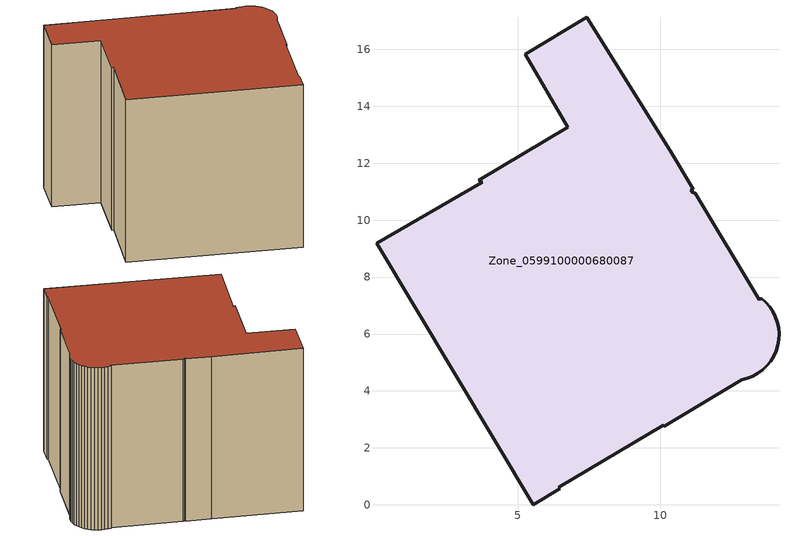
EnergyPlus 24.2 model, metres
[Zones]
Zone_0599100000680087
 floor ground (C_G): 13.7,7.12 13.84,6.97 13.95,6.79 14.04,6.61 14.11,6.42 14.15,6.22 14.17,6.01 14.15,5.81 14.12,5.61 14.06,5.41 13.97,5.22 13.87,5.05 13.74,4.89 13.59,4.75 13.43,4.62 13.25,4.52 13.06,4.44 12.86,4.39 10.13,2.75 10.1,2.8 6.43,0.62 6.47,0.56 5.53,0 0.03,9.2 3.74,11.33 3.62,11.4 6.75,13.26 5.25,15.83 7.42,17.13 10.34,12.43 11.15,11.08 11.07,11.04 11.11,10.98 11.23,10.95 13.47,7.21 13.55,7.26 z0
 wall outside (C_F): 13.06,4.44 13.25,4.52 13.43,4.62 13.59,4.75 13.74,4.89 13.87,5.05 13.97,5.22 14.06,5.41 14.12,5.61 14.15,5.81 14.17,6.01 14.15,6.22 14.11,6.42 14.04,6.61 13.95,6.79 13.84,6.97 13.7,7.12 13.55,7.26 13.47,7.21 11.23,10.95 11.11,10.98 11.07,11.04 11.15,11.08 10.34,12.43 7.42,17.13 5.25,15.83 6.75,13.26 3.62,11.4 3.74,11.33 0.03,9.2 5.53,0 6.47,0.56 6.43,0.62 10.1,2.8 10.13,2.75 12.86,4.39 13.06,4.44 z0:10.81
 roof outside (C_R): 13.7,7.12 13.55,7.26 13.47,7.21 11.23,10.95 11.11,10.98 11.07,11.04 11.15,11.08 10.34,12.43 7.42,17.13 5.25,15.83 6.75,13.26 3.62,11.4 3.74,11.33 0.03,9.2 5.53,0 6.47,0.56 6.43,0.62 10.1,2.8 10.13,2.75 12.86,4.39 13.06,4.44 13.25,4.52 13.43,4.62 13.59,4.75 13.74,4.89 13.87,5.05 13.97,5.22 14.06,5.41 14.12,5.61 14.15,5.81 14.17,6.01 14.15,6.22 14.11,6.42 14.04,6.61 13.95,6.79 13.84,6.97 z10.81
[BUILDING]
Pand.0599100000680087: North Axis=0; Terrain=City; Loads Convergence Tolerance Value=0.04; Temperature Convergence Tolerance Value=0.4; Solar Distribution=FullExterior; Maximum Number of Warmup Days=25; Minimum Number of Warmup Days=1
[Site:Location]
Rotterdam.The.Hague.AP_ZH_NLD Design_Conditions: Latitude=51.96; Longitude=4.45; Time Zone=1; Elevation=-4.5
[SITE:GROUNDTEMPERATURE:BUILDINGSURFACE]
18, 18, 18, 18, 18, 18, 18, 18, 18, 18, 18, 18
[MATERIAL] Thermal Absorptance=0.9; Solar Absorptance=0.7; Visible Absorptance=0.7
Name | Roughness | Thickness | Conductivity | Density | Specific Heat
G.TC.1946 | MediumSmooth | 0.15 | 1 | 540 | 1210
F.TC.1946 | Rough | 0.3 | 0.857143 | 1920 | 840
R.TC.1946 | MediumRough | 0.2 | 0.909091 | 1500 | 1000
[CONSTRUCTION]
C_G: G.TC.1946
C_F: F.TC.1946
C_R: R.TC.1946
[ZONE]
Zone_0599100000680087: Type=1; Multiplier=1; Ceiling Height=Autocalculate; Volume=Autocalculate; Floor Area=autocalculate; Part of Total Floor Area=Yes
[ZONEINFILTRATION:DESIGNFLOWRATE]
Infil_Zone_0599100000680087: Zone or ZoneList or Space or SpaceList=Zone_0599100000680087; Schedule=AlwaysOn; Design Flow Rate Calculation Method=Flow/Area; Flow Rate per Floor Area=0.003; Constant Term Coefficient=1; Temperature Term Coefficient=0; Velocity Term Coefficient=0; Velocity Squared Term Coefficient=0
[HVACTEMPLATE:ZONE:IDEALLOADSAIRSYSTEM]
Zone_0599100000680087: Maximum Heating Supply Air Temperature=50; Minimum Cooling Supply Air Temperature=13; Maximum Heating Supply Air Humidity Ratio=0.0156; Minimum Cooling Supply Air Humidity Ratio=0.0077; Heating Limit=NoLimit; Cooling Limit=NoLimit; Dehumidification Control Type=ConstantSensibleHeatRatio; Cooling Sensible Heat Ratio=0.7; Dehumidification Setpoint=60; Humidification Control Type=None; Humidification Setpoint=30; Outdoor Air Method=None; Outdoor Air Flow Rate per Person=0.00944; Outdoor Air Flow Rate per Zone Floor Area=0; Outdoor Air Flow Rate per Zone=0; Demand Controlled Ventilation Type=None; Outdoor Air Economizer Type=NoEconomizer; Heat Recovery Type=None; Sensible Heat Recovery Effectiveness=0.7; Latent Heat Recovery Effectiveness=0.65
[ZONECONTROL:THERMOSTAT]
ThermostatControl_Zone_0599100000680087: Zone or ZoneList=Zone_0599100000680087; Control Type Schedule=DualSetpointControlType; Control 1=Thermostat_Zone_0599100000680087; Temperature Difference Between Cutout And Setpoint=0
[THERMOSTATSETPOINT:DUALSETPOINT]
Thermostat_Zone_0599100000680087: Heating Setpoint Temperature Schedule=HeatingSetpoint_Zone_0599100000680087; Cooling Setpoint Temperature Schedule=CoolingSetpoint_Zone_0599100000680087
[SCHEDULE:COMPACT]
HeatingSetpoint_Zone_0599100000680087: Through: 12/31, For: AllDays, Until: 24:00, 21
CoolingSetpoint_Zone_0599100000680087: Through: 12/31, For: AllDays, Until: 24:00, 24
DualSetpointControlType: Through: 12/31, For: AllDays, Until: 24:00, 4
AlwaysOn: Through: 12/31, For: AllDays, Until: 24:00, 1
